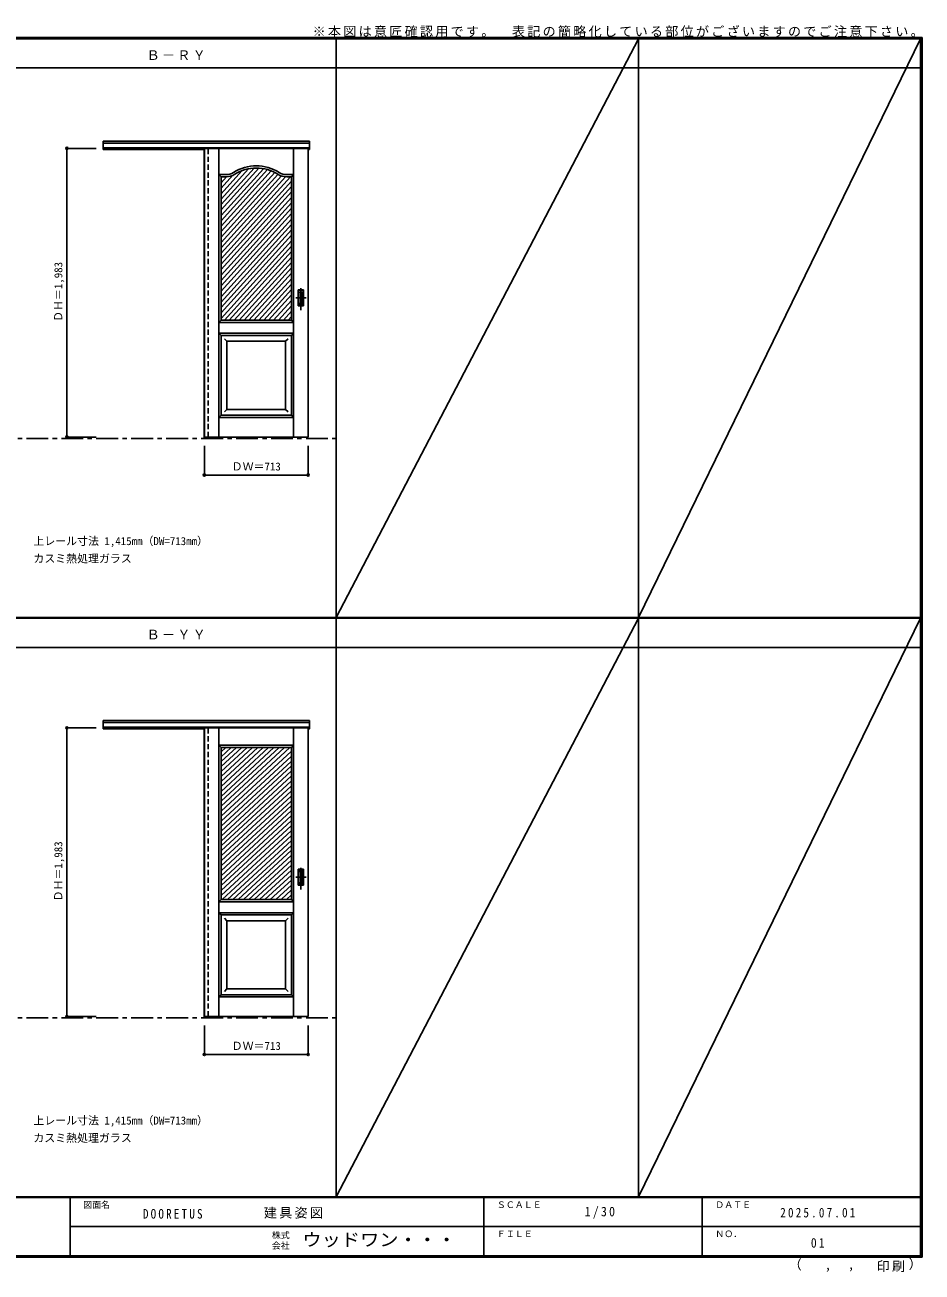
# Model space of a CAD drawing. Units: millimetres, scale not verified. Extents: x -6000 to 5700, y -4307 to 4260.
# Drawn here: x -460 to 5700, y -4307 to 4260 of the extents above; entities that cross this region are included whole.
import ezdxf
from ezdxf.enums import TextEntityAlignment as Align

# ---------------------------------------------------------------- set-up
doc = ezdxf.new("R2010")
doc.units = ezdxf.units.MM
doc.header["$LTSCALE"] = 30
doc.header["$PDMODE"] = 32
doc.header["$PDSIZE"] = 15
doc.linetypes.add('CHAIN1', pattern=[8, 5, -1, 1, -1])
doc.linetypes.add('DASHED1', pattern=[1.8, 1.2, -0.6])
for name, color, linetype in [('0-1_通り芯', 7, 'CHAIN1'), ('0-2_扉', 7, 'Continuous'), ('0-4_枠', 3, 'Continuous'), ('0-6_引手', 7, 'Continuous'), ('0-A_文字', 7, 'Continuous'), ('0-B_寸法', 4, 'Continuous'), ('0-C_ハッチ', 4, 'Continuous'), ('F-1_枠', 6, 'Continuous'), ('F-A_文字', 7, 'Continuous')]:
    doc.layers.add(name, color=color, linetype=linetype)
doc.styles.add('ＭＳ ゴシック', font='')
doc.styles.get('ＭＳ ゴシック').set_extended_font_data('MS Gothic')

msp = doc.modelspace()

# ---------------------------------------------------------------- linework, layer by layer
at = {"layer": '0-1_通り芯'}
for p, q in [((-5490, 1420), (1678, 1420)), ((-5490, -2560.5), (1678, -2560.5))]:
    msp.add_line(p, q, dxfattribs=at)
at = {"layer": '0-2_扉'}
for p, q in [((772, 3412), (772, 1429)), ((772, 3412), (1485, 3412)), ((872, 1429), (872, 3412)), ((1385, 1429), (1385, 3412)), ((1485, 1429), (1485, 3412)), ((872, 3232), (919.43, 3232)), ((872, 3232), (887, 3217)), ((887, 3217), (919.43, 3217)), ((887, 2374.52), (887, 3217)), ((1337.22, 3232), (1385, 3232)), ((1337.61, 3217), (1370, 3217)), ((1370, 3217), (1385, 3232)), ((1370, 2232), (1370, 3217)), ((887, 2232), (887, 2374.52)), ((872, 2217), (887, 2232)), ((1076, 2232), (887, 2232)), ((887, 2232), (1370, 2232)), ((1181, 2232), (1370, 2232)), ((1370, 2232), (1385, 2217)), ((1385, 2217), (872, 2217)), ((872, 2142), (887, 2127)), ((872, 2142), (1385, 2142)), ((1370, 2127), (1385, 2142)), ((887, 1579), (887, 2127)), ((887, 2127), (1370, 2127)), ((927.04, 2087), (909.36, 2104.68)), ((927, 1619), (927, 2087)), ((1330, 2087), (927.04, 2087)), ((1330, 2087), (1347.68, 2104.68)), ((1330, 2087), (1330, 1619)), ((1370, 1579), (1370, 2127)), ((887, 1579), (872, 1564)), ((872, 1564), (1385, 1564)), ((887, 1579), (1370, 1579)), ((927, 1619), (909.32, 1601.32)), ((927, 1619), (927, 1620.43)), ((1330, 1619), (927, 1619)), ((1330, 1619), (1347.68, 1601.32)), ((1370, 1579), (1385, 1564)), ((772, 1429), (1485, 1429)), ((772, -568.5), (772, -2551.5)), ((772, -568.5), (1485, -568.5)), ((872, -2551.5), (872, -568.5)), ((1385, -2551.5), (1385, -568.5)), ((1485, -2551.5), (1485, -568.5)), ((872, -688.5), (887, -703.5)), ((872, -688.5), (1168.5, -688.5)), ((1168.5, -688.5), (1385, -688.5)), ((1385, -688.5), (1370, -703.5)), ((1370, -1748.5), (1370, -703.5)), ((887.19, -886.5), (887, -886.5)), ((887, -1748.5), (887, -1605.98)), ((872, -1763.5), (887, -1748.5)), ((1166, -1763.5), (872, -1763.5)), ((1076, -1748.5), (887, -1748.5)), ((887, -1748.5), (1370, -1748.5)), ((1385, -1763.5), (1166, -1763.5)), ((1181, -1748.5), (1370, -1748.5)), ((1370, -1748.5), (1385, -1763.5)), ((872, -1838.5), (887, -1853.5)), ((872, -1838.5), (1166, -1838.5)), ((887, -2401.5), (887, -1853.5)), ((887, -1853.5), (1370, -1853.5)), ((927.04, -1893.5), (909.36, -1875.82)), ((1166, -1838.5), (1385, -1838.5)), ((1330, -1893.5), (1347.68, -1875.82)), ((1370, -1853.5), (1385, -1838.5)), ((1370, -2401.5), (1370, -1853.5)), ((927, -2361.5), (927, -1893.5)), ((1330, -1893.5), (927.04, -1893.5)), ((1330, -1893.5), (1330, -2361.5)), ((927, -2361.5), (909.32, -2379.18)), ((927, -2361.5), (927, -2360.07)), ((1330, -2361.5), (927, -2361.5)), ((1330, -2361.5), (1347.68, -2379.18)), ((887, -2401.5), (872, -2416.5)), ((872, -2416.5), (1166, -2416.5)), ((887, -2401.5), (1370, -2401.5)), ((1166, -2416.5), (1385, -2416.5)), ((1370, -2401.5), (1385, -2416.5)), ((772, -2551.5), (1485, -2551.5))]:
    msp.add_line(p, q, dxfattribs=at)
msp.add_lwpolyline([(887, -1605.98), (887, -703.5), (1370, -703.5)], dxfattribs=at)
for centre, radius, start, end in [((1128.5, 2997.99), 294.01, 57.96451, 122.03549), ((1128.5, 2997.99), 279.01, 57.96451, 122.03549), ((919.5, 3332), 100, 270, 302.03549), ((919.5, 3332), 115, 270, 302.03549), ((1337.5, 3332), 115, 237.96451, 270.05614), ((1337.5, 3332), 100, 237.96451, 269.83906)]:
    msp.add_arc(centre, radius, start, end, dxfattribs=at)
at = {"layer": '0-4_枠'}
for p, q in [((78, 3462), (1493, 3462)), ((78, 3405), (78, 3462)), ((78, 3449), (1493, 3449)), ((78, 3417), (1493, 3417)), ((78, 3405), (772, 3405)), ((771, 3417), (771, 1420)), ((799, 3412), (799, 3417)), ((771, 1420), (799, 1420)), ((799, 1429), (799, 1420)), ((78, -518.5), (1493, -518.5)), ((78, -575.5), (78, -518.5)), ((78, -531.5), (1493, -531.5)), ((78, -563.5), (1493, -563.5)), ((78, -575.5), (772, -575.5)), ((771, -563.5), (771, -2560.5)), ((799, -568.5), (799, -563.5)), ((771, -2560.5), (799, -2560.5)), ((799, -2551.5), (799, -2560.5))]:
    msp.add_line(p, q, dxfattribs=at)
at = {"layer": '0-4_枠', "color": 4, "linetype": 'DASHED1'}
for p, q in [((799, 1429), (799, 3412)), ((799, -2551.5), (799, -568.5))]:
    msp.add_line(p, q, dxfattribs=at)
at = {"layer": '0-4_枠'}
for points in [[(1485, 3405), (1493, 3405), (1493, 3462)], [(1485, -575.5), (1493, -575.5), (1493, -518.5)]]:
    msp.add_lwpolyline(points, dxfattribs=at)
at = {"layer": '0-6_引手'}
for p, q in [((1453, 2441.5), (1415, 2441.5)), ((1415, 2331.5), (1415, 2441.5)), ((1446.5, 2425.5), (1421.5, 2425.5)), ((1421.5, 2347.5), (1421.5, 2425.5)), ((1446.5, 2347.5), (1446.5, 2425.5)), ((1453, 2331.5), (1453, 2441.5)), ((1453, 2331.5), (1415, 2331.5)), ((1446.5, 2347.5), (1421.5, 2347.5)), ((1453, -1539), (1415, -1539)), ((1415, -1649), (1415, -1539)), ((1453, -1649), (1453, -1539)), ((1446.5, -1555), (1421.5, -1555)), ((1421.5, -1633), (1421.5, -1555)), ((1446.5, -1633), (1446.5, -1555)), ((1453, -1649), (1415, -1649)), ((1446.5, -1633), (1421.5, -1633))]:
    msp.add_line(p, q, dxfattribs=at)
at = {"layer": '0-6_引手', "linetype": 'DASHED1'}
for p, q in [((1418, 2335.5), (1418, 2437.5)), ((1450, 2335.5), (1418, 2335.5)), ((1418, -1645), (1418, -1543)), ((1450, -1645), (1418, -1645))]:
    msp.add_line(p, q, dxfattribs=at)
at = {"layer": '0-6_引手', "linetype": 'CHAIN1'}
for p, q in [((1434, 2301.27), (1434, 2472.12)), ((1472.07, 2386.5), (1399.56, 2386.5)), ((1434, -1679.23), (1434, -1508.38)), ((1472.07, -1594), (1399.56, -1594))]:
    msp.add_line(p, q, dxfattribs=at)
at = {"layer": '0-6_引手', "linetype": 'DASHED1'}
for points in [[(1450, 2335.5), (1450, 2437.5), (1418, 2437.5)], [(1450, -1645), (1450, -1543), (1418, -1543)]]:
    msp.add_lwpolyline(points, dxfattribs=at)
at = {"layer": '0-B_寸法'}
for p, q in [((-172, 3412), (-172, 1429)), ((-172, 3412), (28, 3412)), ((-172, 1429), (28, 1429)), ((772, 1168), (772, 1368)), ((1485, 1168), (1485, 1368)), ((1485, 1168), (772, 1168)), ((-172, -568.5), (-172, -2551.5)), ((-172, -568.5), (28, -568.5)), ((-172, -2551.5), (28, -2551.5)), ((772, -2812.5), (772, -2612.5)), ((1485, -2812.5), (1485, -2612.5)), ((1485, -2812.5), (772, -2812.5))]:
    msp.add_line(p, q, dxfattribs=at)
at = {"layer": '0-B_寸法', "color": 7}
for p in [(-172, 3412), (-172, 1429), (772, 1168), (1485, 1168), (-172, -568.5), (-172, -2551.5), (772, -2812.5), (1485, -2812.5)]:
    msp.add_point(p, dxfattribs=at)
at = {"layer": '0-C_ハッチ'}
for p, q in [((1113.46, 3276.6), (887, 3026.55)), ((1147, 3276.39), (887, 2989.3)), ((1177.38, 3272.69), (887, 2952.06)), ((1075.5, 3271.92), (887, 3063.79)), ((1205.26, 3266.23), (887, 2914.82)), ((1030.15, 3259.09), (887, 3101.03)), ((1231.06, 3257.47), (887, 2877.58)), ((1255.01, 3246.67), (887, 2840.33)), ((1277.17, 3233.91), (887, 2803.09)), ((968.03, 3227.74), (887, 3138.27)), ((1300.98, 3222.95), (887, 2765.85)), ((1329.57, 3217.28), (887, 2728.61)), ((924.57, 3217), (887, 3175.51)), ((1363.05, 3217), (887, 2691.36)), ((1370, 3187.43), (887, 2654.12)), ((1370, 3150.19), (887, 2616.88)), ((1370, 3112.95), (887, 2579.64)), ((1370, 3075.71), (887, 2542.4)), ((1370, 3038.47), (887, 2505.15)), ((1370, 3001.22), (887, 2467.91)), ((1370, 2963.98), (887, 2430.67)), ((1370, 2926.74), (887, 2393.43)), ((1370, 2889.5), (887, 2356.18)), ((1370, 2852.25), (887, 2318.94)), ((1370, 2815.01), (887, 2281.7)), ((1370, 2777.77), (887, 2244.46)), ((1370, 2740.53), (909.45, 2232)), ((1370, 2703.28), (943.18, 2232)), ((1370, 2666.04), (976.91, 2232)), ((1370, 2628.8), (1010.64, 2232)), ((1370, 2591.56), (1044.37, 2232)), ((1370, 2554.32), (1078.09, 2232)), ((1370, 2517.07), (1111.82, 2232)), ((1370, 2479.83), (1145.55, 2232)), ((1370, 2442.59), (1179.28, 2232)), ((1370, 2405.35), (1213.01, 2232)), ((1370, 2368.1), (1246.74, 2232)), ((1370, 2330.86), (1280.47, 2232)), ((1370, 2293.62), (1314.2, 2232)), ((1370, 2256.38), (1347.93, 2232)), ((955.14, -703.5), (887, -766.6)), ((991.94, -703.5), (887, -800.67)), ((1028.74, -703.5), (887, -834.74)), ((1065.53, -703.5), (887, -868.81)), ((918.35, -703.5), (887, -732.53)), ((1102.33, -703.5), (887, -902.88)), ((1139.13, -703.5), (887, -936.95)), ((1175.92, -703.5), (887, -971.02)), ((1212.72, -703.5), (887, -1005.09)), ((1249.52, -703.5), (887, -1039.16)), ((1286.32, -703.5), (887, -1073.24)), ((1323.11, -703.5), (887, -1107.31)), ((1359.91, -703.5), (887, -1141.38)), ((1370, -728.23), (887, -1175.45)), ((1370, -762.3), (887, -1209.52)), ((1370, -796.37), (887, -1243.59)), ((1370, -830.44), (887, -1277.66)), ((1370, -864.51), (887, -1311.73)), ((1370, -898.58), (887, -1345.8)), ((1370, -932.65), (887, -1379.88)), ((1370, -966.72), (887, -1413.95)), ((1370, -1000.8), (887, -1448.02)), ((1370, -1034.87), (887, -1482.09)), ((1370, -1068.94), (887, -1516.16)), ((1370, -1103.01), (887, -1550.23)), ((1370, -1137.08), (887, -1584.3)), ((1370, -1171.15), (887, -1618.37)), ((1370, -1205.22), (887, -1652.44)), ((1370, -1239.29), (887, -1686.52)), ((1370, -1273.36), (887, -1720.59)), ((1370, -1307.43), (893.65, -1748.5)), ((1370, -1341.51), (930.45, -1748.5)), ((1370, -1375.58), (967.24, -1748.5)), ((1370, -1409.65), (1004.04, -1748.5)), ((1370, -1443.72), (1040.84, -1748.5)), ((1370, -1477.79), (1077.63, -1748.5)), ((1370, -1511.86), (1114.43, -1748.5)), ((1370, -1545.93), (1151.23, -1748.5)), ((1370, -1580), (1188.02, -1748.5)), ((1370, -1614.07), (1224.82, -1748.5)), ((1370, -1648.15), (1261.62, -1748.5)), ((1370, -1682.22), (1298.41, -1748.5)), ((1370, -1716.29), (1335.21, -1748.5))]:
    msp.add_line(p, q, dxfattribs=at)
at = {"layer": 'F-1_枠'}
for p, q in [((-6000, 4175), (5700, 4175)), ((-6000, 4170), (5700, 4170)), ((-6000, 4165), (5700, 4165)), ((1678, -3790), (1678, 4175)), ((3752, -3790), (3752, 4175)), ((5690, 4175), (5690, -4205)), ((5695, 4175), (5695, -4205)), ((5700, 4175), (5700, -4205)), ((-6000, 3965), (5700, 3965)), ((-6000, 190.5), (5700, 190.5)), ((-6000, 187.5), (5700, 187.5)), ((-6000, 184.5), (5700, 184.5)), ((-6000, -15.5), (5700, -15.5)), ((5700, -3790), (-6000, -3790)), ((5700, -3795), (-6000, -3795)), ((-150, -3795), (-150, -4195)), ((2690, -3795), (2690, -4195)), ((4190, -3795), (4190, -4195)), ((-150, -3995), (5690, -3995.01)), ((5700, -4195), (-6000, -4195)), ((5700, -4200), (-6000, -4200)), ((5700, -4205), (-6000, -4205))]:
    msp.add_line(p, q, dxfattribs=at)
at = {"layer": 'F-A_文字'}
for p, q in [((1678, 190.5), (3752, 4165)), ((3752, 190.5), (5690, 4165)), ((1678, -3790), (3752, 184.5)), ((3752, -3790), (5690, 184.5))]:
    msp.add_line(p, q, dxfattribs=at)

# ---------------------------------------------------------------- texts
at = {"layer": '0-A_文字', "style": 'ＭＳ ゴシック'}
for s, p in [('上レール寸法 1,415mm（DW=713mm）', (-402, 670.5)), ('カスミ熱処理ガラス', (-402, 550.5)), ('上レール寸法 1,415mm（DW=713mm）', (-402, -3310)), ('カスミ熱処理ガラス', (-402, -3430))]:
    msp.add_text(s, height=54.99, dxfattribs=at).set_placement(p, align=Align.BOTTOM_LEFT)
at = {"layer": '0-A_文字', "char_height": 65.98, "attachment_point": 7, "style": 'ＭＳ ゴシック'}
for s, insert in [('\\T1.17;※本図は意匠確認用です。\u3000表記の簡略化している部位がございますのでご注意下さい。', (1515, 4175)), ('\\T1.17;Ｂ－ＲＹ', (375.5, 4020)), ('\\T1.17;Ｂ－ＹＹ', (375.5, 39.5))]:
    msp.add_mtext(s, dxfattribs=dict(at, insert=insert))
at = {"layer": '0-B_寸法', "color": 7, "style": 'ＭＳ ゴシック'}
for p in [(-187, 2220.25), (-187, -1760.25)]:
    msp.add_text('ＤＨ＝1,983', height=54.99, rotation=90, dxfattribs=at).set_placement(p, align=Align.BOTTOM_LEFT)
for p in [(959.75, 1183), (959.75, -2797.5)]:
    msp.add_text('ＤＷ＝713', height=54.99, dxfattribs=at).set_placement(p, align=Align.BOTTOM_LEFT)
at = {"layer": 'F-A_文字', "style": 'ＭＳ ゴシック'}
for s, height, p in [('図面名', 43.99, (-60, -3880)), ('ＳＣＡＬＥ', 43.99, (2780, -3880)), ('ＤＡＴＥ', 43.99, (4280, -3880)), ('株式', 43.99, (1235, -4089)), ('ＦＩＬＥ', 43.99, (2780, -4080)), ('ＮＯ．', 43.99, (4280, -4080)), ('会社', 43.99, (1235, -4161)), ('（', 65.98, (4784.03, -4308.31)), (',', 65.98, (5031.28, -4308.31)), (',', 65.98, (5190.2, -4305.53)), ('）', 65.98, (5608.4, -4304.13))]:
    msp.add_text(s, height=height, dxfattribs=at).set_placement(p, align=Align.BOTTOM_LEFT)
at = {"layer": 'F-A_文字', "style": 'ＭＳ ゴシック', "width": 1.1}
msp.add_text('ウッドワン・・・', height=87.98, dxfattribs=at).set_placement((1445, -4155), align=Align.BOTTOM_LEFT)
at = {"layer": 'F-A_文字', "char_height": 65.98, "attachment_point": 7, "style": 'ＭＳ ゴシック'}
for s, insert in [('\\T1.38;\\W0.9;1/30', (3383.75, -3940)), ('\\T1.39;\\W0.85;DOORETUS', (350, -3940.79)), ('\\T1.17;建具姿図', (1180.42, -3940)), ('\\T1.39;\\W0.85;2025.07.01', (4726.25, -3932.5)), ('\\T1.36;\\W0.9;01', (4936.25, -4140)), ('\\T1.17;印刷', (5388.15, -4306.92))]:
    msp.add_mtext(s, dxfattribs=dict(at, insert=insert))

doc.saveas('drawing.dxf')
